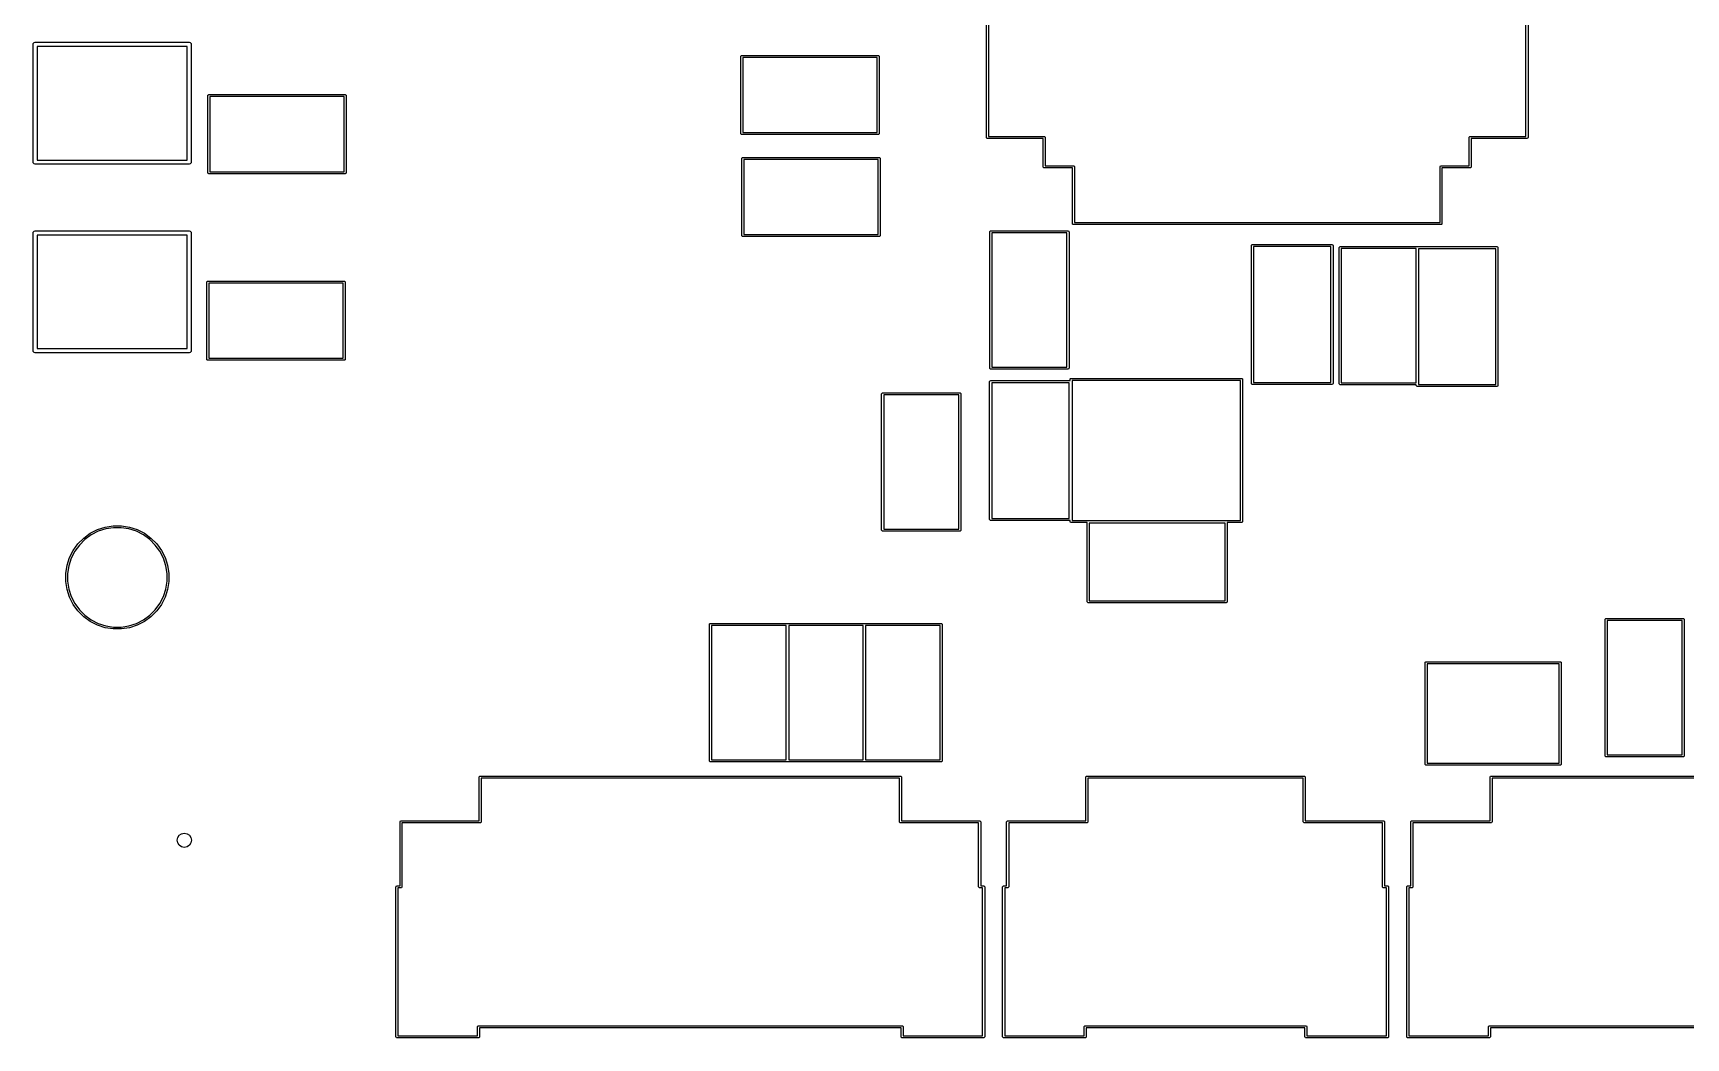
# Model space of a CAD drawing. Extents: x 0.25 to 2.95, y 0.21 to 2.14.
# Drawn here: x 0.253 to 1.857, y 0.208 to 1.183 of the extents above; entities that cross this region are included whole.
import ezdxf

# ---------------------------------------------------------------- set-up
doc = ezdxf.new("R2010")
doc.units = 0
doc.header["$MEASUREMENT"] = 0
doc.layers.add('BLACK', color=7, linetype='CONTINUOUS')

msp = doc.modelspace()

# ---------------------------------------------------------------- linework, layer by layer
at = {"layer": 'BLACK', "linetype": 'CONTINUOUS'}
for p, q in [((1.1782, 1.0817), (1.1782, 1.4383)), ((1.1802, 1.4374), (1.1802, 1.0826)), ((1.7018, 1.0826), (1.7018, 1.4374)), ((1.7038, 1.4383), (1.7038, 1.0817)), ((0.2532, 1.1721), (0.2534, 1.1728)), ((0.2532, 1.0579), (0.2532, 1.1721)), ((0.2534, 1.1728), (0.2544, 1.1739)), ((0.2544, 1.1739), (0.2552, 1.1741)), ((0.2552, 1.1741), (0.4048, 1.1741)), ((0.4048, 1.1741), (0.4056, 1.1739)), ((0.4056, 1.1739), (0.4066, 1.1728)), ((0.4066, 1.1728), (0.4068, 1.1721)), ((0.4068, 1.1721), (0.4068, 1.0579)), ((0.2572, 1.1701), (0.2572, 1.0599)), ((0.4028, 1.1701), (0.2572, 1.1701)), ((0.4028, 1.0599), (0.4028, 1.1701)), ((0.9399, 1.1608), (0.9405, 1.1613)), ((0.9399, 1.1604), (0.9399, 1.1608)), ((0.9399, 1.0856), (0.9399, 1.1604)), ((0.9405, 1.1613), (0.9409, 1.1614)), ((0.9409, 1.1614), (1.0731, 1.1614)), ((0.9418, 1.1594), (0.9418, 1.0866)), ((1.0722, 1.1594), (0.9418, 1.1594)), ((1.0722, 1.0866), (1.0722, 1.1594)), ((1.0731, 1.1614), (1.0735, 1.1613)), ((1.0735, 1.1613), (1.0741, 1.1608)), ((1.0741, 1.1608), (1.0741, 1.1604)), ((1.0741, 1.1604), (1.0741, 1.0856)), ((0.4229, 1.1228), (0.4235, 1.1233)), ((0.4229, 1.1224), (0.4229, 1.1228)), ((0.4235, 1.1233), (0.4239, 1.1234)), ((0.4239, 1.1234), (0.5561, 1.1234)), ((0.5561, 1.1234), (0.5565, 1.1233)), ((0.5565, 1.1233), (0.5571, 1.1228)), ((0.5571, 1.1228), (0.5571, 1.1224)), ((0.4229, 1.0476), (0.4229, 1.1224)), ((0.4248, 1.1214), (0.4248, 1.0486)), ((0.5552, 1.1214), (0.4248, 1.1214)), ((0.5552, 1.0486), (0.5552, 1.1214)), ((0.5571, 1.1224), (0.5571, 1.0476)), ((0.9399, 1.0852), (0.9399, 1.0856)), ((0.9405, 1.0847), (0.9399, 1.0852)), ((0.9409, 1.0846), (0.9405, 1.0847)), ((1.0731, 1.0846), (0.9409, 1.0846)), ((0.9418, 1.0866), (1.0722, 1.0866)), ((1.0735, 1.0847), (1.0731, 1.0846)), ((1.0741, 1.0852), (1.0735, 1.0847)), ((1.0741, 1.0856), (1.0741, 1.0852)), ((1.1783, 1.0813), (1.1782, 1.0817)), ((1.1788, 1.0807), (1.1783, 1.0813)), ((1.1792, 1.0807), (1.1788, 1.0807)), ((1.2333, 1.0807), (1.1792, 1.0807)), ((1.1802, 1.0826), (1.2343, 1.0826)), ((1.2333, 1.0533), (1.2333, 1.0807)), ((1.2343, 1.0826), (1.2347, 1.0826)), ((1.2347, 1.0826), (1.2352, 1.082)), ((1.2352, 1.082), (1.2353, 1.0817)), ((1.2353, 1.0817), (1.2353, 1.0543)), ((1.6467, 1.0817), (1.6468, 1.082)), ((1.6467, 1.0543), (1.6467, 1.0817)), ((1.6468, 1.082), (1.6473, 1.0826)), ((1.6473, 1.0826), (1.6477, 1.0826)), ((1.6477, 1.0826), (1.7018, 1.0826)), ((1.7028, 1.0807), (1.6487, 1.0807)), ((1.6487, 1.0807), (1.6487, 1.0533)), ((1.7032, 1.0807), (1.7028, 1.0807)), ((1.7037, 1.0813), (1.7032, 1.0807)), ((1.7038, 1.0817), (1.7037, 1.0813)), ((0.2572, 1.0599), (0.4028, 1.0599)), ((0.9409, 1.0618), (0.9415, 1.0623)), ((0.9409, 1.0614), (0.9409, 1.0618)), ((0.9409, 0.9866), (0.9409, 1.0614)), ((0.9415, 1.0623), (0.9419, 1.0624)), ((0.9419, 1.0624), (1.0741, 1.0624)), ((0.9428, 1.0604), (0.9428, 0.9876)), ((1.0732, 1.0604), (0.9428, 1.0604)), ((1.0732, 0.9876), (1.0732, 1.0604)), ((1.0741, 1.0624), (1.0745, 1.0623)), ((1.0745, 1.0623), (1.0751, 1.0618)), ((1.0751, 1.0618), (1.0751, 1.0614)), ((1.0751, 1.0614), (1.0751, 0.9866)), ((0.2534, 1.0572), (0.2532, 1.0579)), ((0.2544, 1.0561), (0.2534, 1.0572)), ((0.2552, 1.0559), (0.2544, 1.0561)), ((0.4048, 1.0559), (0.2552, 1.0559)), ((0.4056, 1.0561), (0.4048, 1.0559)), ((0.4066, 1.0572), (0.4056, 1.0561)), ((0.4068, 1.0579), (0.4066, 1.0572)), ((0.4229, 1.0472), (0.4229, 1.0476)), ((0.4235, 1.0467), (0.4229, 1.0472)), ((0.4239, 1.0466), (0.4235, 1.0467)), ((0.5561, 1.0466), (0.4239, 1.0466)), ((0.4248, 1.0486), (0.5552, 1.0486)), ((0.5565, 1.0467), (0.5561, 1.0466)), ((0.5571, 1.0472), (0.5565, 1.0467)), ((0.5571, 1.0476), (0.5571, 1.0472)), ((1.2334, 1.0529), (1.2333, 1.0533)), ((1.2339, 1.0524), (1.2334, 1.0529)), ((1.2343, 1.0523), (1.2339, 1.0524)), ((1.2617, 1.0523), (1.2343, 1.0523)), ((1.2353, 1.0543), (1.2627, 1.0543)), ((1.2617, 0.9982), (1.2617, 1.0523)), ((1.2627, 1.0543), (1.263, 1.0542)), ((1.263, 1.0542), (1.2636, 1.0537)), ((1.2636, 1.0537), (1.2636, 1.0533)), ((1.2636, 1.0533), (1.2636, 0.9992)), ((1.6184, 1.0537), (1.619, 1.0542)), ((1.6184, 1.0533), (1.6184, 1.0537)), ((1.6184, 0.9992), (1.6184, 1.0533)), ((1.619, 1.0542), (1.6193, 1.0543)), ((1.6193, 1.0543), (1.6467, 1.0543)), ((1.6477, 1.0523), (1.6203, 1.0523)), ((1.6203, 1.0523), (1.6203, 0.9982)), ((1.6481, 1.0524), (1.6477, 1.0523)), ((1.6486, 1.0529), (1.6481, 1.0524)), ((1.6487, 1.0533), (1.6486, 1.0529)), ((1.2617, 0.9978), (1.2617, 0.9982)), ((1.2623, 0.9973), (1.2617, 0.9978)), ((1.2627, 0.9972), (1.2623, 0.9973)), ((1.6193, 0.9972), (1.2627, 0.9972)), ((1.2636, 0.9992), (1.6184, 0.9992)), ((1.6197, 0.9973), (1.6193, 0.9972)), ((1.6203, 0.9978), (1.6197, 0.9973)), ((1.6203, 0.9982), (1.6203, 0.9978)), ((0.2532, 0.9891), (0.2534, 0.9898)), ((0.2532, 0.8749), (0.2532, 0.9891)), ((0.2534, 0.9898), (0.2544, 0.9909)), ((0.2544, 0.9909), (0.2552, 0.9911)), ((0.2552, 0.9911), (0.4048, 0.9911)), ((0.2572, 0.9871), (0.2572, 0.8769)), ((0.4028, 0.9871), (0.2572, 0.9871)), ((0.4028, 0.8769), (0.4028, 0.9871)), ((0.4048, 0.9911), (0.4056, 0.9909)), ((0.4056, 0.9909), (0.4066, 0.9898)), ((0.4066, 0.9898), (0.4068, 0.9891)), ((0.4068, 0.9891), (0.4068, 0.8749)), ((0.9409, 0.9862), (0.9409, 0.9866)), ((0.9415, 0.9857), (0.9409, 0.9862)), ((0.9419, 0.9856), (0.9415, 0.9857)), ((1.0741, 0.9856), (0.9419, 0.9856)), ((0.9428, 0.9876), (1.0732, 0.9876)), ((1.0745, 0.9857), (1.0741, 0.9856)), ((1.0751, 0.9862), (1.0745, 0.9857)), ((1.0751, 0.9866), (1.0751, 0.9862)), ((1.1816, 0.9901), (1.1817, 0.9905)), ((1.1816, 0.8579), (1.1816, 0.9901)), ((1.1817, 0.9905), (1.1822, 0.9911)), ((1.1822, 0.9911), (1.1826, 0.9911)), ((1.1826, 0.9911), (1.2574, 0.9911)), ((1.1836, 0.9892), (1.1836, 0.8588)), ((1.2564, 0.9892), (1.1836, 0.9892)), ((1.2564, 0.8588), (1.2564, 0.9892)), ((1.2574, 0.9911), (1.2578, 0.9911)), ((1.2578, 0.9911), (1.2583, 0.9905)), ((1.2583, 0.9905), (1.2584, 0.9901)), ((1.2584, 0.9901), (1.2584, 0.8579)), ((1.4354, 0.9769), (1.4355, 0.9773)), ((1.4354, 0.8431), (1.4354, 0.9769)), ((1.4355, 0.9773), (1.436, 0.9778)), ((1.436, 0.9778), (1.4364, 0.9779)), ((1.4364, 0.9779), (1.5136, 0.9779)), ((1.4374, 0.9759), (1.4374, 0.8441)), ((1.5126, 0.9759), (1.4374, 0.9759)), ((1.5126, 0.8441), (1.5126, 0.9759)), ((1.5136, 0.9779), (1.514, 0.9778)), ((1.514, 0.9778), (1.5145, 0.9773)), ((1.5145, 0.9773), (1.5146, 0.9769)), ((1.5146, 0.9769), (1.5146, 0.8431)), ((1.5206, 0.9751), (1.5207, 0.9755)), ((1.5206, 0.8429), (1.5206, 0.9751)), ((1.5207, 0.9755), (1.5212, 0.9761)), ((1.5212, 0.9761), (1.5216, 0.9761)), ((1.5216, 0.9761), (1.5964, 0.9761)), ((1.5226, 0.9742), (1.5226, 0.8438)), ((1.5954, 0.9742), (1.5226, 0.9742)), ((1.5954, 0.8438), (1.5954, 0.9742)), ((1.5964, 0.9761), (1.5968, 0.9761)), ((1.5968, 0.9761), (1.5969, 0.9759)), ((1.5969, 0.9759), (1.6736, 0.9759)), ((1.5974, 0.9739), (1.5974, 0.8421)), ((1.6726, 0.9739), (1.5974, 0.9739)), ((1.6726, 0.8421), (1.6726, 0.9739)), ((1.6736, 0.9759), (1.674, 0.9758)), ((1.674, 0.9758), (1.6745, 0.9753)), ((1.6745, 0.9753), (1.6746, 0.9749)), ((1.6746, 0.9749), (1.6746, 0.8411)), ((0.4219, 0.9418), (0.4225, 0.9423)), ((0.4219, 0.9414), (0.4219, 0.9418)), ((0.4219, 0.8666), (0.4219, 0.9414)), ((0.4225, 0.9423), (0.4229, 0.9424)), ((0.4229, 0.9424), (0.5551, 0.9424)), ((0.4238, 0.9404), (0.4238, 0.8676)), ((0.5542, 0.9404), (0.4238, 0.9404)), ((0.5542, 0.8676), (0.5542, 0.9404)), ((0.5551, 0.9424), (0.5555, 0.9423)), ((0.5555, 0.9423), (0.5561, 0.9418)), ((0.5561, 0.9418), (0.5561, 0.9414)), ((0.5561, 0.9414), (0.5561, 0.8666)), ((0.2534, 0.8742), (0.2532, 0.8749)), ((0.2544, 0.8731), (0.2534, 0.8742)), ((0.2552, 0.8729), (0.2544, 0.8731)), ((0.4048, 0.8729), (0.2552, 0.8729)), ((0.2572, 0.8769), (0.4028, 0.8769)), ((0.4056, 0.8731), (0.4048, 0.8729)), ((0.4066, 0.8742), (0.4056, 0.8731)), ((0.4068, 0.8749), (0.4066, 0.8742)), ((0.4219, 0.8662), (0.4219, 0.8666)), ((0.4225, 0.8657), (0.4219, 0.8662)), ((0.4238, 0.8676), (0.5542, 0.8676)), ((0.5561, 0.8662), (0.5555, 0.8657)), ((0.5561, 0.8666), (0.5561, 0.8662)), ((0.4229, 0.8656), (0.4225, 0.8657)), ((0.5551, 0.8656), (0.4229, 0.8656)), ((0.5555, 0.8657), (0.5551, 0.8656)), ((1.1817, 0.8575), (1.1816, 0.8579)), ((1.1822, 0.8569), (1.1817, 0.8575)), ((1.1826, 0.8569), (1.1822, 0.8569)), ((1.2574, 0.8569), (1.1826, 0.8569)), ((1.1836, 0.8588), (1.2564, 0.8588)), ((1.2578, 0.8569), (1.2574, 0.8569)), ((1.2583, 0.8575), (1.2578, 0.8569)), ((1.2584, 0.8579), (1.2583, 0.8575)), ((1.0767, 0.8335), (1.0772, 0.8341)), ((1.0772, 0.8341), (1.0776, 0.8341)), ((1.0776, 0.8341), (1.1524, 0.8341)), ((1.1524, 0.8341), (1.1528, 0.8341)), ((1.1528, 0.8341), (1.1533, 0.8335)), ((1.1814, 0.8449), (1.1815, 0.8453)), ((1.1814, 0.7111), (1.1814, 0.8449)), ((1.1815, 0.8453), (1.182, 0.8458)), ((1.182, 0.8458), (1.1824, 0.8459)), ((1.1824, 0.8459), (1.2594, 0.8459)), ((1.1834, 0.8439), (1.1834, 0.7121)), ((1.2586, 0.8439), (1.1834, 0.8439)), ((1.2586, 0.7121), (1.2586, 0.8439)), ((1.2594, 0.8471), (1.2595, 0.8475)), ((1.2594, 0.8459), (1.2594, 0.8471)), ((1.2595, 0.8475), (1.26, 0.848)), ((1.26, 0.848), (1.2604, 0.8481)), ((1.2604, 0.8481), (1.4258, 0.8481)), ((1.2614, 0.8461), (1.2614, 0.7103)), ((1.4248, 0.8461), (1.2614, 0.8461)), ((1.4248, 0.7103), (1.4248, 0.8461)), ((1.4258, 0.8481), (1.4262, 0.848)), ((1.4262, 0.848), (1.4267, 0.8475)), ((1.4267, 0.8475), (1.4268, 0.8471)), ((1.4268, 0.8471), (1.4268, 0.7093)), ((1.4355, 0.8427), (1.4354, 0.8431)), ((1.436, 0.8422), (1.4355, 0.8427)), ((1.4364, 0.8421), (1.436, 0.8422)), ((1.5136, 0.8421), (1.4364, 0.8421)), ((1.4374, 0.8441), (1.5126, 0.8441)), ((1.514, 0.8422), (1.5136, 0.8421)), ((1.5145, 0.8427), (1.514, 0.8422)), ((1.5146, 0.8431), (1.5145, 0.8427)), ((1.5207, 0.8425), (1.5206, 0.8429)), ((1.5212, 0.8419), (1.5207, 0.8425)), ((1.5216, 0.8419), (1.5212, 0.8419)), ((1.5954, 0.8419), (1.5216, 0.8419)), ((1.5226, 0.8438), (1.5954, 0.8438)), ((1.5954, 0.8411), (1.5954, 0.8419)), ((1.5955, 0.8407), (1.5954, 0.8411)), ((1.596, 0.8402), (1.5955, 0.8407)), ((1.5964, 0.8401), (1.596, 0.8402)), ((1.6736, 0.8401), (1.5964, 0.8401)), ((1.5974, 0.8421), (1.6726, 0.8421)), ((1.674, 0.8402), (1.6736, 0.8401)), ((1.6745, 0.8407), (1.674, 0.8402)), ((1.6746, 0.8411), (1.6745, 0.8407)), ((1.0766, 0.8331), (1.0767, 0.8335)), ((1.0766, 0.7009), (1.0766, 0.8331)), ((1.0786, 0.8322), (1.0786, 0.7018)), ((1.1514, 0.8322), (1.0786, 0.8322)), ((1.1514, 0.7018), (1.1514, 0.8322)), ((1.1533, 0.8335), (1.1534, 0.8331)), ((1.1534, 0.8331), (1.1534, 0.7009)), ((1.1815, 0.7107), (1.1814, 0.7111)), ((1.182, 0.7102), (1.1815, 0.7107)), ((1.1824, 0.7101), (1.182, 0.7102)), ((1.2594, 0.7101), (1.1824, 0.7101)), ((1.1834, 0.7121), (1.2586, 0.7121)), ((1.2594, 0.7093), (1.2594, 0.7101)), ((1.2595, 0.7089), (1.2594, 0.7093)), ((1.26, 0.7084), (1.2595, 0.7089)), ((1.2604, 0.7083), (1.26, 0.7084)), ((1.2761, 0.7083), (1.2604, 0.7083)), ((1.2614, 0.7103), (1.4248, 0.7103)), ((1.2761, 0.6314), (1.2761, 0.7083)), ((1.2781, 0.7076), (1.2781, 0.6324)), ((1.4099, 0.7076), (1.2781, 0.7076)), ((1.4099, 0.6324), (1.4099, 0.7076)), ((1.4258, 0.7083), (1.4119, 0.7083)), ((1.4119, 0.7083), (1.4119, 0.6314)), ((1.4262, 0.7084), (1.4258, 0.7083)), ((1.4267, 0.7089), (1.4262, 0.7084)), ((1.4268, 0.7093), (1.4267, 0.7089)), ((0.2968, 0.6876), (0.3024, 0.6932)), ((0.3036, 0.6918), (0.2982, 0.6864)), ((0.3024, 0.6932), (0.3088, 0.6978)), ((0.3097, 0.6962), (0.3036, 0.6918)), ((0.3088, 0.6978), (0.3158, 0.7014)), ((0.3165, 0.6997), (0.3097, 0.6962)), ((0.3158, 0.7014), (0.3233, 0.7038)), ((0.3237, 0.702), (0.3165, 0.6997)), ((0.3233, 0.7038), (0.3311, 0.705)), ((0.3312, 0.7032), (0.3237, 0.702)), ((0.3311, 0.705), (0.3389, 0.705)), ((0.3388, 0.7032), (0.3312, 0.7032)), ((0.3463, 0.702), (0.3388, 0.7032)), ((0.3389, 0.705), (0.3467, 0.7038)), ((0.3535, 0.6997), (0.3463, 0.702)), ((0.3467, 0.7038), (0.3542, 0.7014)), ((0.3603, 0.6962), (0.3535, 0.6997)), ((0.3542, 0.7014), (0.3612, 0.6978)), ((0.3664, 0.6918), (0.3603, 0.6962)), ((0.3612, 0.6978), (0.3676, 0.6932)), ((0.3718, 0.6864), (0.3664, 0.6918)), ((0.3676, 0.6932), (0.3732, 0.6876)), ((1.0767, 0.7005), (1.0766, 0.7009)), ((1.0772, 0.6999), (1.0767, 0.7005)), ((1.0776, 0.6999), (1.0772, 0.6999)), ((1.1524, 0.6999), (1.0776, 0.6999)), ((1.0786, 0.7018), (1.1514, 0.7018)), ((1.1528, 0.6999), (1.1524, 0.6999)), ((1.1533, 0.7005), (1.1528, 0.6999)), ((1.1534, 0.7009), (1.1533, 0.7005)), ((0.2862, 0.6667), (0.2886, 0.6742)), ((0.2886, 0.6742), (0.2922, 0.6812)), ((0.2938, 0.6803), (0.2903, 0.6735)), ((0.2922, 0.6812), (0.2968, 0.6876)), ((0.2982, 0.6864), (0.2938, 0.6803)), ((0.3762, 0.6803), (0.3718, 0.6864)), ((0.3732, 0.6876), (0.3778, 0.6812)), ((0.3797, 0.6735), (0.3762, 0.6803)), ((0.3778, 0.6812), (0.3814, 0.6742)), ((0.3814, 0.6742), (0.3838, 0.6667)), ((0.285, 0.6589), (0.2862, 0.6667)), ((0.285, 0.6588), (0.285, 0.6589)), ((0.285, 0.6511), (0.285, 0.6588)), ((0.288, 0.6663), (0.2868, 0.6588)), ((0.2868, 0.6588), (0.2868, 0.6512)), ((0.2903, 0.6735), (0.288, 0.6663)), ((0.382, 0.6663), (0.3797, 0.6735)), ((0.3832, 0.6588), (0.382, 0.6663)), ((0.3832, 0.6512), (0.3832, 0.6588)), ((0.3838, 0.6667), (0.385, 0.6589)), ((0.385, 0.6589), (0.385, 0.6511)), ((0.2862, 0.6433), (0.285, 0.6511)), ((0.2886, 0.6358), (0.2862, 0.6433)), ((0.2868, 0.6512), (0.288, 0.6437)), ((0.288, 0.6437), (0.2903, 0.6365)), ((0.3797, 0.6365), (0.382, 0.6437)), ((0.3838, 0.6433), (0.3814, 0.6358)), ((0.382, 0.6437), (0.3832, 0.6512)), ((0.385, 0.6511), (0.3838, 0.6433)), ((0.2922, 0.6288), (0.2886, 0.6358)), ((0.2903, 0.6365), (0.2938, 0.6297)), ((0.2968, 0.6224), (0.2922, 0.6288)), ((0.2938, 0.6297), (0.2982, 0.6236)), ((0.3718, 0.6236), (0.3762, 0.6297)), ((0.3778, 0.6288), (0.3732, 0.6224)), ((0.3762, 0.6297), (0.3797, 0.6365)), ((0.3814, 0.6358), (0.3778, 0.6288)), ((1.2762, 0.631), (1.2761, 0.6314)), ((1.2767, 0.6305), (1.2762, 0.631)), ((1.2771, 0.6304), (1.2767, 0.6305)), ((1.4109, 0.6304), (1.2771, 0.6304)), ((1.2781, 0.6324), (1.4099, 0.6324)), ((1.4113, 0.6305), (1.4109, 0.6304)), ((1.4118, 0.631), (1.4113, 0.6305)), ((1.4119, 0.6314), (1.4118, 0.631)), ((0.3024, 0.6168), (0.2968, 0.6224)), ((0.2982, 0.6236), (0.3036, 0.6182)), ((0.3088, 0.6122), (0.3024, 0.6168)), ((0.3036, 0.6182), (0.3097, 0.6138)), ((0.3158, 0.6086), (0.3088, 0.6122)), ((0.3097, 0.6138), (0.3165, 0.6103)), ((0.3165, 0.6103), (0.3237, 0.608)), ((0.3463, 0.608), (0.3535, 0.6103)), ((0.3535, 0.6103), (0.3603, 0.6138)), ((0.3612, 0.6122), (0.3542, 0.6086)), ((0.3603, 0.6138), (0.3664, 0.6182)), ((0.3676, 0.6168), (0.3612, 0.6122)), ((0.3664, 0.6182), (0.3718, 0.6236)), ((0.3732, 0.6224), (0.3676, 0.6168)), ((0.9096, 0.6094), (0.9097, 0.6098)), ((0.9097, 0.6098), (0.9102, 0.6103)), ((0.9102, 0.6103), (0.9106, 0.6104)), ((0.9106, 0.6104), (0.9854, 0.6104)), ((0.9854, 0.6104), (1.0599, 0.6104)), ((1.0599, 0.6104), (1.0602, 0.6103)), ((1.0602, 0.6103), (1.1344, 0.6103)), ((1.1344, 0.6103), (1.1347, 0.6102)), ((1.1347, 0.6102), (1.1353, 0.6097)), ((1.1353, 0.6097), (1.1354, 0.6093)), ((1.7786, 0.6141), (1.7787, 0.6145)), ((1.7786, 0.4819), (1.7786, 0.6141)), ((1.7787, 0.6145), (1.7792, 0.6151)), ((1.7792, 0.6151), (1.7796, 0.6151)), ((1.7796, 0.6151), (1.8544, 0.6151)), ((1.7806, 0.6132), (1.7806, 0.4828)), ((1.8534, 0.6132), (1.7806, 0.6132)), ((1.8534, 0.4828), (1.8534, 0.6132)), ((1.8544, 0.6151), (1.8548, 0.6151)), ((1.8548, 0.6151), (1.8553, 0.6145)), ((1.8553, 0.6145), (1.8554, 0.6141)), ((1.8554, 0.6141), (1.8554, 0.4819)), ((0.3233, 0.6062), (0.3158, 0.6086)), ((0.3311, 0.605), (0.3233, 0.6062)), ((0.3237, 0.608), (0.3312, 0.6068)), ((0.3389, 0.605), (0.3311, 0.605)), ((0.3312, 0.6068), (0.3388, 0.6068)), ((0.3388, 0.6068), (0.3463, 0.608)), ((0.3467, 0.6062), (0.3389, 0.605)), ((0.3542, 0.6086), (0.3467, 0.6062)), ((0.9096, 0.4771), (0.9096, 0.6094)), ((0.9116, 0.6084), (0.9116, 0.4781)), ((0.9841, 0.6084), (0.9116, 0.6084)), ((0.9841, 0.4781), (0.9841, 0.6084)), ((0.9864, 0.6084), (0.9864, 0.4781)), ((1.0586, 0.6084), (0.9864, 0.6084)), ((1.0586, 0.4781), (1.0586, 0.6084)), ((1.0609, 0.6083), (1.0609, 0.478)), ((1.1334, 0.6083), (1.0609, 0.6083)), ((1.1334, 0.478), (1.1334, 0.6083)), ((1.1354, 0.6093), (1.1354, 0.477)), ((1.6041, 0.5726), (1.6047, 0.5731)), ((1.6041, 0.5722), (1.6041, 0.5726)), ((1.6041, 0.4738), (1.6041, 0.5722)), ((1.6047, 0.5731), (1.605, 0.5732)), ((1.605, 0.5732), (1.735, 0.5732)), ((1.606, 0.5712), (1.606, 0.4748)), ((1.734, 0.5712), (1.606, 0.5712)), ((1.734, 0.4748), (1.734, 0.5712)), ((1.735, 0.5732), (1.7353, 0.5731)), ((1.7353, 0.5731), (1.7359, 0.5726)), ((1.7359, 0.5726), (1.7359, 0.5722)), ((1.7359, 0.5722), (1.7359, 0.4738)), ((1.7787, 0.4815), (1.7786, 0.4819)), ((1.7792, 0.4809), (1.7787, 0.4815)), ((1.7806, 0.4828), (1.8534, 0.4828)), ((1.8553, 0.4815), (1.8548, 0.4809)), ((1.8554, 0.4819), (1.8553, 0.4815)), ((0.9097, 0.4767), (0.9096, 0.4771)), ((0.9102, 0.4762), (0.9097, 0.4767)), ((0.9106, 0.4761), (0.9102, 0.4762)), ((0.9851, 0.4761), (0.9106, 0.4761)), ((0.9116, 0.4781), (0.9841, 0.4781)), ((1.0592, 0.4761), (0.9851, 0.4761)), ((0.9864, 0.4781), (1.0586, 0.4781)), ((1.0596, 0.476), (1.0592, 0.4761)), ((1.1344, 0.476), (1.0596, 0.476)), ((1.0609, 0.478), (1.1334, 0.478)), ((1.1347, 0.4761), (1.1344, 0.476)), ((1.1353, 0.4766), (1.1347, 0.4761)), ((1.1354, 0.477), (1.1353, 0.4766)), ((1.6041, 0.4734), (1.6041, 0.4738)), ((1.6047, 0.4729), (1.6041, 0.4734)), ((1.605, 0.4728), (1.6047, 0.4729)), ((1.735, 0.4728), (1.605, 0.4728)), ((1.606, 0.4748), (1.734, 0.4748)), ((1.7353, 0.4729), (1.735, 0.4728)), ((1.7359, 0.4734), (1.7353, 0.4729)), ((1.7359, 0.4738), (1.7359, 0.4734)), ((1.7796, 0.4809), (1.7792, 0.4809)), ((1.8544, 0.4809), (1.7796, 0.4809)), ((1.8548, 0.4809), (1.8544, 0.4809)), ((0.686, 0.4611), (0.6861, 0.4615)), ((0.686, 0.4188), (0.686, 0.4611)), ((0.6861, 0.4615), (0.6867, 0.4621)), ((0.6867, 0.4621), (0.687, 0.4621)), ((0.687, 0.4621), (1.0949, 0.4621)), ((0.688, 0.4602), (0.688, 0.4178)), ((1.0939, 0.4602), (0.688, 0.4602)), ((1.0939, 0.4178), (1.0939, 0.4602)), ((1.0949, 0.4621), (1.0953, 0.4621)), ((1.0953, 0.4621), (1.0958, 0.4615)), ((1.0958, 0.4615), (1.0959, 0.4611)), ((1.0959, 0.4611), (1.0959, 0.4188)), ((1.2747, 0.4611), (1.2748, 0.4615)), ((1.2747, 0.4188), (1.2747, 0.4611)), ((1.2748, 0.4615), (1.2753, 0.4621)), ((1.2753, 0.4621), (1.2757, 0.4621)), ((1.2757, 0.4621), (1.4867, 0.4621)), ((1.2767, 0.4602), (1.2767, 0.4178)), ((1.4857, 0.4602), (1.2767, 0.4602)), ((1.4857, 0.4178), (1.4857, 0.4602)), ((1.4867, 0.4621), (1.4871, 0.4621)), ((1.4871, 0.4621), (1.4876, 0.4615)), ((1.4876, 0.4615), (1.4877, 0.4611)), ((1.4877, 0.4611), (1.4877, 0.4188)), ((1.6669, 0.4611), (1.667, 0.4615)), ((1.6669, 0.4188), (1.6669, 0.4611)), ((1.667, 0.4615), (1.6675, 0.4621)), ((1.6675, 0.4621), (1.6679, 0.4621)), ((1.6679, 0.4621), (1.9773, 0.4621)), ((1.6689, 0.4602), (1.6689, 0.4178)), ((1.9763, 0.4602), (1.6689, 0.4602)), ((0.6093, 0.4178), (0.6094, 0.4182)), ((0.6093, 0.3558), (0.6093, 0.4178)), ((0.6094, 0.4182), (0.6099, 0.4188)), ((0.6099, 0.4188), (0.6103, 0.4188)), ((0.6103, 0.4188), (0.686, 0.4188)), ((0.6879, 0.4175), (0.6874, 0.4169)), ((0.688, 0.4178), (0.6879, 0.4175)), ((1.094, 0.4175), (1.0939, 0.4178)), ((1.0945, 0.4169), (1.094, 0.4175)), ((1.0959, 0.4188), (1.1717, 0.4188)), ((1.1717, 0.4188), (1.1721, 0.4188)), ((1.1721, 0.4188), (1.1726, 0.4182)), ((1.1726, 0.4182), (1.1727, 0.4178)), ((1.1727, 0.4178), (1.1727, 0.3558)), ((1.1979, 0.4178), (1.198, 0.4182)), ((1.1979, 0.3558), (1.1979, 0.4178)), ((1.198, 0.4182), (1.1985, 0.4188)), ((1.1985, 0.4188), (1.1989, 0.4188)), ((1.1989, 0.4188), (1.2747, 0.4188)), ((1.2766, 0.4175), (1.2761, 0.4169)), ((1.2767, 0.4178), (1.2766, 0.4175)), ((1.4858, 0.4175), (1.4857, 0.4178)), ((1.4863, 0.4169), (1.4858, 0.4175)), ((1.4877, 0.4188), (1.5635, 0.4188)), ((1.5635, 0.4188), (1.5639, 0.4188)), ((1.5639, 0.4188), (1.5644, 0.4182)), ((1.5644, 0.4182), (1.5645, 0.4178)), ((1.5645, 0.4178), (1.5645, 0.3558)), ((1.5901, 0.4178), (1.5902, 0.4182)), ((1.5901, 0.3558), (1.5901, 0.4178)), ((1.5902, 0.4182), (1.5907, 0.4188)), ((1.5907, 0.4188), (1.5911, 0.4188)), ((1.5911, 0.4188), (1.6669, 0.4188)), ((1.6688, 0.4175), (1.6683, 0.4169)), ((1.6689, 0.4178), (1.6688, 0.4175)), ((0.687, 0.4169), (0.6112, 0.4169)), ((0.6112, 0.4169), (0.6112, 0.3549)), ((0.6874, 0.4169), (0.687, 0.4169)), ((1.0949, 0.4169), (1.0945, 0.4169)), ((1.1707, 0.4169), (1.0949, 0.4169)), ((1.1707, 0.3549), (1.1707, 0.4169)), ((1.2757, 0.4169), (1.1999, 0.4169)), ((1.1999, 0.4169), (1.1999, 0.3549)), ((1.2761, 0.4169), (1.2757, 0.4169)), ((1.4867, 0.4169), (1.4863, 0.4169)), ((1.5625, 0.4169), (1.4867, 0.4169)), ((1.5625, 0.3549), (1.5625, 0.4169)), ((1.6679, 0.4169), (1.5921, 0.4169)), ((1.5921, 0.4169), (1.5921, 0.3549)), ((1.6683, 0.4169), (1.6679, 0.4169)), ((0.6053, 0.3549), (0.6054, 0.3552)), ((0.6053, 0.2092), (0.6053, 0.3549)), ((0.6054, 0.3552), (0.6059, 0.3558)), ((0.6059, 0.3558), (0.6063, 0.3558)), ((0.6063, 0.3558), (0.6093, 0.3558)), ((0.6103, 0.3539), (0.6073, 0.3539)), ((0.6073, 0.3539), (0.6073, 0.2102)), ((0.6106, 0.3539), (0.6103, 0.3539)), ((0.6112, 0.3545), (0.6106, 0.3539)), ((0.6112, 0.3549), (0.6112, 0.3545)), ((1.1708, 0.3545), (1.1707, 0.3549)), ((1.1713, 0.3539), (1.1708, 0.3545)), ((1.1717, 0.3539), (1.1713, 0.3539)), ((1.1746, 0.3539), (1.1717, 0.3539)), ((1.1727, 0.3558), (1.1756, 0.3558)), ((1.1746, 0.2102), (1.1746, 0.3539)), ((1.1756, 0.3558), (1.176, 0.3558)), ((1.176, 0.3558), (1.1765, 0.3552)), ((1.1765, 0.3552), (1.1766, 0.3549)), ((1.1766, 0.3549), (1.1766, 0.2092)), ((1.194, 0.3549), (1.1941, 0.3552)), ((1.194, 0.2092), (1.194, 0.3549)), ((1.1941, 0.3552), (1.1946, 0.3558)), ((1.1946, 0.3558), (1.195, 0.3558)), ((1.195, 0.3558), (1.1979, 0.3558)), ((1.1989, 0.3539), (1.196, 0.3539)), ((1.196, 0.3539), (1.196, 0.2102)), ((1.1993, 0.3539), (1.1989, 0.3539)), ((1.1998, 0.3545), (1.1993, 0.3539)), ((1.1999, 0.3549), (1.1998, 0.3545)), ((1.5626, 0.3545), (1.5625, 0.3549)), ((1.5631, 0.3539), (1.5626, 0.3545)), ((1.5635, 0.3539), (1.5631, 0.3539)), ((1.5664, 0.3539), (1.5635, 0.3539)), ((1.5645, 0.3558), (1.5674, 0.3558)), ((1.5664, 0.2102), (1.5664, 0.3539)), ((1.5674, 0.3558), (1.5678, 0.3558)), ((1.5678, 0.3558), (1.5683, 0.3552)), ((1.5683, 0.3552), (1.5684, 0.3549)), ((1.5684, 0.3549), (1.5684, 0.2092)), ((1.5862, 0.3549), (1.5863, 0.3552)), ((1.5862, 0.2092), (1.5862, 0.3549)), ((1.5863, 0.3552), (1.5868, 0.3558)), ((1.5868, 0.3558), (1.5872, 0.3558)), ((1.5872, 0.3558), (1.5901, 0.3558)), ((1.5911, 0.3539), (1.5882, 0.3539)), ((1.5882, 0.3539), (1.5882, 0.2102)), ((1.5915, 0.3539), (1.5911, 0.3539)), ((1.592, 0.3545), (1.5915, 0.3539)), ((1.5921, 0.3549), (1.592, 0.3545)), ((0.6054, 0.2088), (0.6053, 0.2092)), ((0.6059, 0.2083), (0.6054, 0.2088)), ((0.6073, 0.2102), (0.6845, 0.2102)), ((0.6845, 0.2194), (0.6851, 0.2199)), ((0.6845, 0.219), (0.6845, 0.2194)), ((0.6845, 0.2102), (0.6845, 0.219)), ((0.6851, 0.2199), (0.6855, 0.22)), ((0.6855, 0.22), (1.0965, 0.22)), ((0.6864, 0.2088), (0.6858, 0.2083)), ((1.0955, 0.218), (0.6864, 0.218)), ((0.6864, 0.218), (0.6864, 0.2092)), ((0.6864, 0.2092), (0.6864, 0.2088)), ((1.0955, 0.2092), (1.0955, 0.218)), ((1.0956, 0.2088), (1.0955, 0.2092)), ((1.0961, 0.2083), (1.0956, 0.2088)), ((1.0965, 0.22), (1.0969, 0.2199)), ((1.0969, 0.2199), (1.0974, 0.2194)), ((1.0974, 0.2194), (1.0975, 0.219)), ((1.0975, 0.219), (1.0975, 0.2102)), ((1.0975, 0.2102), (1.1746, 0.2102)), ((1.1765, 0.2088), (1.176, 0.2083)), ((1.1766, 0.2092), (1.1765, 0.2088)), ((1.1941, 0.2088), (1.194, 0.2092)), ((1.1946, 0.2083), (1.1941, 0.2088)), ((1.196, 0.2102), (1.2731, 0.2102)), ((1.2731, 0.219), (1.2732, 0.2194)), ((1.2731, 0.2102), (1.2731, 0.219)), ((1.2732, 0.2194), (1.2737, 0.2199)), ((1.2737, 0.2199), (1.2741, 0.22)), ((1.2741, 0.22), (1.4883, 0.22)), ((1.275, 0.2088), (1.2745, 0.2083)), ((1.2751, 0.2092), (1.275, 0.2088)), ((1.4873, 0.218), (1.2751, 0.218)), ((1.2751, 0.218), (1.2751, 0.2092)), ((1.4873, 0.2092), (1.4873, 0.218)), ((1.4874, 0.2088), (1.4873, 0.2092)), ((1.4879, 0.2083), (1.4874, 0.2088)), ((1.4883, 0.22), (1.4887, 0.2199)), ((1.4887, 0.2199), (1.4892, 0.2194)), ((1.4892, 0.2194), (1.4893, 0.219)), ((1.4893, 0.219), (1.4893, 0.2102)), ((1.4893, 0.2102), (1.5664, 0.2102)), ((1.5683, 0.2088), (1.5678, 0.2083)), ((1.5684, 0.2092), (1.5683, 0.2088)), ((1.5863, 0.2088), (1.5862, 0.2092)), ((1.5868, 0.2083), (1.5863, 0.2088)), ((1.5882, 0.2102), (1.6653, 0.2102)), ((1.6653, 0.219), (1.6654, 0.2194)), ((1.6653, 0.2102), (1.6653, 0.219)), ((1.6654, 0.2194), (1.6659, 0.2199)), ((1.6659, 0.2199), (1.6663, 0.22)), ((1.6663, 0.22), (1.9789, 0.22)), ((1.6672, 0.2088), (1.6667, 0.2083)), ((1.6673, 0.2092), (1.6672, 0.2088)), ((1.9779, 0.218), (1.6673, 0.218)), ((1.6673, 0.218), (1.6673, 0.2092)), ((0.6063, 0.2082), (0.6059, 0.2083)), ((0.6855, 0.2082), (0.6063, 0.2082)), ((0.6858, 0.2083), (0.6855, 0.2082)), ((1.0965, 0.2082), (1.0961, 0.2083)), ((1.1756, 0.2082), (1.0965, 0.2082)), ((1.176, 0.2083), (1.1756, 0.2082)), ((1.195, 0.2082), (1.1946, 0.2083)), ((1.2741, 0.2082), (1.195, 0.2082)), ((1.2745, 0.2083), (1.2741, 0.2082)), ((1.4883, 0.2082), (1.4879, 0.2083)), ((1.5674, 0.2082), (1.4883, 0.2082)), ((1.5678, 0.2083), (1.5674, 0.2082)), ((1.5872, 0.2082), (1.5868, 0.2083)), ((1.6663, 0.2082), (1.5872, 0.2082)), ((1.6667, 0.2083), (1.6663, 0.2082))]:
    msp.add_line(p, q, dxfattribs=at)
at = {"layer": 'BLACK'}
msp.add_circle((0.4, 0.4), 0.00689, dxfattribs=at)
msp.add_circle((0.4, 0.4), 0.00689, dxfattribs=at)

doc.saveas('drawing.dxf')
